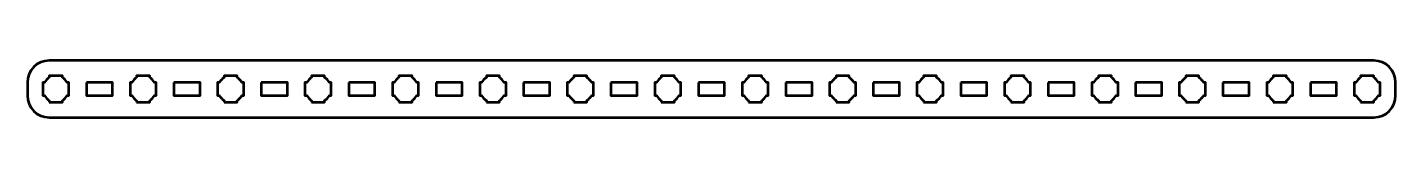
# Model space of a CAD drawing. Header units: centimetres. Extents: x -26.2 to 5.2, y -15.5 to -14.2.
import ezdxf

# ---------------------------------------------------------------- set-up
doc = ezdxf.new("R2010")
doc.units = ezdxf.units.CM
doc.header["$MEASUREMENT"] = 0
doc.layers.add('Layer 1', color=7, linetype='Continuous')

msp = doc.modelspace()

# ---------------------------------------------------------------- linework, layer by layer
at = {"layer": 'Layer 1', "lineweight": 53}
for points, knots in [([(-25.64993, -14.19999), (-25.64993, -14.19999), (4.64994, -14.19999), (4.64994, -14.19999), (4.64994, -14.19999), (4.92708, -14.19999), (5.15004, -14.42308), (5.15004, -14.70008), (5.15004, -14.70008), (5.15004, -14.70008), (5.15004, -15.00009), (5.15004, -15.00009), (5.15004, -15.00009), (5.15004, -15.27705), (4.92708, -15.50001), (4.64994, -15.50001), (4.64994, -15.50001), (4.64994, -15.50001), (-25.64993, -15.50001), (-25.64993, -15.50001), (-25.64993, -15.50001), (-25.92693, -15.50001), (-26.15003, -15.27705), (-26.15003, -15.00009), (-26.15003, -15.00009), (-26.15003, -15.00009), (-26.15003, -14.70008), (-26.15003, -14.70008), (-26.15003, -14.70008), (-26.15003, -14.42308), (-25.92693, -14.19999), (-25.64993, -14.19999)], [0, 0, 0, 0, 0.125, 0.125, 0.125, 0.125, 0.25, 0.25, 0.25, 0.25, 0.375, 0.375, 0.375, 0.375, 0.5, 0.5, 0.5, 0.5, 0.625, 0.625, 0.625, 0.625, 0.75, 0.75, 0.75, 0.75, 0.875, 0.875, 0.875, 0.875, 1, 1, 1, 1]), ([(-25.64993, -15.15002), (-25.64993, -15.15002), (-25.64993, -15.10991), (-25.64993, -15.10991), (-25.64993, -15.10991), (-25.69554, -15.08359), (-25.73347, -15.04556), (-25.75979, -15.00009), (-25.75979, -15.00009), (-25.75979, -15.00009), (-25.8, -15.00009), (-25.8, -15.00009), (-25.8, -15.00009), (-25.8, -15.00009), (-25.8, -14.85001), (-25.8, -14.85001), (-25.8, -14.85001), (-25.8, -14.85001), (-25.8, -14.70008), (-25.8, -14.70008), (-25.8, -14.70008), (-25.8, -14.70008), (-25.75979, -14.70008), (-25.75979, -14.70008), (-25.75979, -14.70008), (-25.73347, -14.65447), (-25.69554, -14.61655), (-25.64993, -14.59023), (-25.64993, -14.59023), (-25.64993, -14.59023), (-25.64993, -14.55001), (-25.64993, -14.55001), (-25.64993, -14.55001), (-25.64993, -14.55001), (-25.5, -14.55001), (-25.5, -14.55001), (-25.5, -14.55001), (-25.5, -14.55001), (-25.34993, -14.55001), (-25.34993, -14.55001), (-25.34993, -14.55001), (-25.34993, -14.55001), (-25.34993, -14.59023), (-25.34993, -14.59023), (-25.34993, -14.59023), (-25.30446, -14.61655), (-25.26643, -14.65447), (-25.24011, -14.70008), (-25.24011, -14.70008), (-25.24011, -14.70008), (-25.2, -14.70008), (-25.2, -14.70008), (-25.2, -14.70008), (-25.2, -14.70008), (-25.2, -14.85001), (-25.2, -14.85001), (-25.2, -14.85001), (-25.2, -14.85001), (-25.2, -15.00009), (-25.2, -15.00009), (-25.2, -15.00009), (-25.2, -15.00009), (-25.24011, -15.00009), (-25.24011, -15.00009), (-25.24011, -15.00009), (-25.26643, -15.04556), (-25.30446, -15.08359), (-25.34993, -15.10991), (-25.34993, -15.10991), (-25.34993, -15.10991), (-25.34993, -15.15002), (-25.34993, -15.15002), (-25.34993, -15.15002), (-25.34993, -15.15002), (-25.5, -15.15002), (-25.5, -15.15002), (-25.5, -15.15002), (-25.5, -15.15002), (-25.64993, -15.15002), (-25.64993, -15.15002)], [0, 0, 0, 0, 0.05, 0.05, 0.05, 0.05, 0.1, 0.1, 0.1, 0.1, 0.15, 0.15, 0.15, 0.15, 0.2, 0.2, 0.2, 0.2, 0.25, 0.25, 0.25, 0.25, 0.3, 0.3, 0.3, 0.3, 0.35, 0.35, 0.35, 0.35, 0.4, 0.4, 0.4, 0.4, 0.45, 0.45, 0.45, 0.45, 0.5, 0.5, 0.5, 0.5, 0.55, 0.55, 0.55, 0.55, 0.6, 0.6, 0.6, 0.6, 0.65, 0.65, 0.65, 0.65, 0.7, 0.7, 0.7, 0.7, 0.75, 0.75, 0.75, 0.75, 0.8, 0.8, 0.8, 0.8, 0.85, 0.85, 0.85, 0.85, 0.9, 0.9, 0.9, 0.9, 0.95, 0.95, 0.95, 0.95, 1, 1, 1, 1]), ([(-24.79998, -14.70008), (-24.79998, -14.70008), (-24.19998, -14.70008), (-24.19998, -14.70008), (-24.19998, -14.70008), (-24.19998, -14.70008), (-24.19998, -15.00009), (-24.19998, -15.00009), (-24.19998, -15.00009), (-24.19998, -15.00009), (-24.79998, -15.00009), (-24.79998, -15.00009), (-24.79998, -15.00009), (-24.79998, -15.00009), (-24.79998, -14.70008), (-24.79998, -14.70008)], [0, 0, 0, 0, 0.25, 0.25, 0.25, 0.25, 0.5, 0.5, 0.5, 0.5, 0.75, 0.75, 0.75, 0.75, 1, 1, 1, 1]), ([(-23.65, -15.15002), (-23.65, -15.15002), (-23.65, -15.10991), (-23.65, -15.10991), (-23.65, -15.10991), (-23.69547, -15.08359), (-23.7335, -15.04556), (-23.75982, -15.00009), (-23.75982, -15.00009), (-23.75982, -15.00009), (-23.79993, -15.00009), (-23.79993, -15.00009), (-23.79993, -15.00009), (-23.79993, -15.00009), (-23.79993, -14.85001), (-23.79993, -14.85001), (-23.79993, -14.85001), (-23.79993, -14.85001), (-23.79993, -14.70008), (-23.79993, -14.70008), (-23.79993, -14.70008), (-23.79993, -14.70008), (-23.75982, -14.70008), (-23.75982, -14.70008), (-23.75982, -14.70008), (-23.7335, -14.65447), (-23.69547, -14.61655), (-23.65, -14.59023), (-23.65, -14.59023), (-23.65, -14.59023), (-23.65, -14.55001), (-23.65, -14.55001), (-23.65, -14.55001), (-23.65, -14.55001), (-23.49993, -14.55001), (-23.49993, -14.55001), (-23.49993, -14.55001), (-23.49993, -14.55001), (-23.35, -14.55001), (-23.35, -14.55001), (-23.35, -14.55001), (-23.35, -14.55001), (-23.35, -14.59023), (-23.35, -14.59023), (-23.35, -14.59023), (-23.30452, -14.61655), (-23.26649, -14.65447), (-23.24018, -14.70008), (-23.24018, -14.70008), (-23.24018, -14.70008), (-23.19992, -14.70008), (-23.19992, -14.70008), (-23.19992, -14.70008), (-23.19992, -14.70008), (-23.19992, -14.85001), (-23.19992, -14.85001), (-23.19992, -14.85001), (-23.19992, -14.85001), (-23.19992, -15.00009), (-23.19992, -15.00009), (-23.19992, -15.00009), (-23.19992, -15.00009), (-23.24018, -15.00009), (-23.24018, -15.00009), (-23.24018, -15.00009), (-23.26649, -15.04556), (-23.30452, -15.08359), (-23.35, -15.10991), (-23.35, -15.10991), (-23.35, -15.10991), (-23.35, -15.15002), (-23.35, -15.15002), (-23.35, -15.15002), (-23.35, -15.15002), (-23.49993, -15.15002), (-23.49993, -15.15002), (-23.49993, -15.15002), (-23.49993, -15.15002), (-23.65, -15.15002), (-23.65, -15.15002)], [0, 0, 0, 0, 0.05, 0.05, 0.05, 0.05, 0.1, 0.1, 0.1, 0.1, 0.15, 0.15, 0.15, 0.15, 0.2, 0.2, 0.2, 0.2, 0.25, 0.25, 0.25, 0.25, 0.3, 0.3, 0.3, 0.3, 0.35, 0.35, 0.35, 0.35, 0.4, 0.4, 0.4, 0.4, 0.45, 0.45, 0.45, 0.45, 0.5, 0.5, 0.5, 0.5, 0.55, 0.55, 0.55, 0.55, 0.6, 0.6, 0.6, 0.6, 0.65, 0.65, 0.65, 0.65, 0.7, 0.7, 0.7, 0.7, 0.75, 0.75, 0.75, 0.75, 0.8, 0.8, 0.8, 0.8, 0.85, 0.85, 0.85, 0.85, 0.9, 0.9, 0.9, 0.9, 0.95, 0.95, 0.95, 0.95, 1, 1, 1, 1]), ([(-22.80002, -14.70008), (-22.80002, -14.70008), (-22.20001, -14.70008), (-22.20001, -14.70008), (-22.20001, -14.70008), (-22.20001, -14.70008), (-22.20001, -15.00009), (-22.20001, -15.00009), (-22.20001, -15.00009), (-22.20001, -15.00009), (-22.80002, -15.00009), (-22.80002, -15.00009), (-22.80002, -15.00009), (-22.80002, -15.00009), (-22.80002, -14.70008), (-22.80002, -14.70008)], [0, 0, 0, 0, 0.25, 0.25, 0.25, 0.25, 0.5, 0.5, 0.5, 0.5, 0.75, 0.75, 0.75, 0.75, 1, 1, 1, 1]), ([(-21.65007, -15.15002), (-21.65007, -15.15002), (-21.65007, -15.10991), (-21.65007, -15.10991), (-21.65007, -15.10991), (-21.69554, -15.08359), (-21.73343, -15.04556), (-21.75989, -15.00009), (-21.75989, -15.00009), (-21.75989, -15.00009), (-21.8, -15.00009), (-21.8, -15.00009), (-21.8, -15.00009), (-21.8, -15.00009), (-21.8, -14.85001), (-21.8, -14.85001), (-21.8, -14.85001), (-21.8, -14.85001), (-21.8, -14.70008), (-21.8, -14.70008), (-21.8, -14.70008), (-21.8, -14.70008), (-21.75989, -14.70008), (-21.75989, -14.70008), (-21.75989, -14.70008), (-21.73343, -14.65447), (-21.69554, -14.61655), (-21.65007, -14.59023), (-21.65007, -14.59023), (-21.65007, -14.59023), (-21.65007, -14.55001), (-21.65007, -14.55001), (-21.65007, -14.55001), (-21.65007, -14.55001), (-21.49999, -14.55001), (-21.49999, -14.55001), (-21.49999, -14.55001), (-21.49999, -14.55001), (-21.35006, -14.55001), (-21.35006, -14.55001), (-21.35006, -14.55001), (-21.35006, -14.55001), (-21.35006, -14.59023), (-21.35006, -14.59023), (-21.35006, -14.59023), (-21.30445, -14.61655), (-21.26653, -14.65447), (-21.24021, -14.70008), (-21.24021, -14.70008), (-21.24021, -14.70008), (-21.19999, -14.70008), (-21.19999, -14.70008), (-21.19999, -14.70008), (-21.19999, -14.70008), (-21.19999, -14.85001), (-21.19999, -14.85001), (-21.19999, -14.85001), (-21.19999, -14.85001), (-21.19999, -15.00009), (-21.19999, -15.00009), (-21.19999, -15.00009), (-21.19999, -15.00009), (-21.24021, -15.00009), (-21.24021, -15.00009), (-21.24021, -15.00009), (-21.26653, -15.04556), (-21.30445, -15.08359), (-21.35006, -15.10991), (-21.35006, -15.10991), (-21.35006, -15.10991), (-21.35006, -15.15002), (-21.35006, -15.15002), (-21.35006, -15.15002), (-21.35006, -15.15002), (-21.49999, -15.15002), (-21.49999, -15.15002), (-21.49999, -15.15002), (-21.49999, -15.15002), (-21.65007, -15.15002), (-21.65007, -15.15002)], [0, 0, 0, 0, 0.05, 0.05, 0.05, 0.05, 0.1, 0.1, 0.1, 0.1, 0.15, 0.15, 0.15, 0.15, 0.2, 0.2, 0.2, 0.2, 0.25, 0.25, 0.25, 0.25, 0.3, 0.3, 0.3, 0.3, 0.35, 0.35, 0.35, 0.35, 0.4, 0.4, 0.4, 0.4, 0.45, 0.45, 0.45, 0.45, 0.5, 0.5, 0.5, 0.5, 0.55, 0.55, 0.55, 0.55, 0.6, 0.6, 0.6, 0.6, 0.65, 0.65, 0.65, 0.65, 0.7, 0.7, 0.7, 0.7, 0.75, 0.75, 0.75, 0.75, 0.8, 0.8, 0.8, 0.8, 0.85, 0.85, 0.85, 0.85, 0.9, 0.9, 0.9, 0.9, 0.95, 0.95, 0.95, 0.95, 1, 1, 1, 1]), ([(-20.79994, -14.70008), (-20.79994, -14.70008), (-20.19994, -14.70008), (-20.19994, -14.70008), (-20.19994, -14.70008), (-20.19994, -14.70008), (-20.19994, -15.00009), (-20.19994, -15.00009), (-20.19994, -15.00009), (-20.19994, -15.00009), (-20.79994, -15.00009), (-20.79994, -15.00009), (-20.79994, -15.00009), (-20.79994, -15.00009), (-20.79994, -14.70008), (-20.79994, -14.70008)], [0, 0, 0, 0, 0.25, 0.25, 0.25, 0.25, 0.5, 0.5, 0.5, 0.5, 0.75, 0.75, 0.75, 0.75, 1, 1, 1, 1]), ([(-19.64996, -15.15002), (-19.64996, -15.15002), (-19.64996, -15.10991), (-19.64996, -15.10991), (-19.64996, -15.10991), (-19.69557, -15.08359), (-19.73346, -15.04556), (-19.75978, -15.00009), (-19.75978, -15.00009), (-19.75978, -15.00009), (-19.80003, -15.00009), (-19.80003, -15.00009), (-19.80003, -15.00009), (-19.80003, -15.00009), (-19.80003, -14.85001), (-19.80003, -14.85001), (-19.80003, -14.85001), (-19.80003, -14.85001), (-19.80003, -14.70008), (-19.80003, -14.70008), (-19.80003, -14.70008), (-19.80003, -14.70008), (-19.75978, -14.70008), (-19.75978, -14.70008), (-19.75978, -14.70008), (-19.73346, -14.65447), (-19.69557, -14.61655), (-19.64996, -14.59023), (-19.64996, -14.59023), (-19.64996, -14.59023), (-19.64996, -14.55001), (-19.64996, -14.55001), (-19.64996, -14.55001), (-19.64996, -14.55001), (-19.50003, -14.55001), (-19.50003, -14.55001), (-19.50003, -14.55001), (-19.50003, -14.55001), (-19.34995, -14.55001), (-19.34995, -14.55001), (-19.34995, -14.55001), (-19.34995, -14.55001), (-19.34995, -14.59023), (-19.34995, -14.59023), (-19.34995, -14.59023), (-19.30448, -14.61655), (-19.26645, -14.65447), (-19.24013, -14.70008), (-19.24013, -14.70008), (-19.24013, -14.70008), (-19.20002, -14.70008), (-19.20002, -14.70008), (-19.20002, -14.70008), (-19.20002, -14.70008), (-19.20002, -14.85001), (-19.20002, -14.85001), (-19.20002, -14.85001), (-19.20002, -14.85001), (-19.20002, -15.00009), (-19.20002, -15.00009), (-19.20002, -15.00009), (-19.20002, -15.00009), (-19.24013, -15.00009), (-19.24013, -15.00009), (-19.24013, -15.00009), (-19.26645, -15.04556), (-19.30448, -15.08359), (-19.34995, -15.10991), (-19.34995, -15.10991), (-19.34995, -15.10991), (-19.34995, -15.15002), (-19.34995, -15.15002), (-19.34995, -15.15002), (-19.34995, -15.15002), (-19.50003, -15.15002), (-19.50003, -15.15002), (-19.50003, -15.15002), (-19.50003, -15.15002), (-19.64996, -15.15002), (-19.64996, -15.15002)], [0, 0, 0, 0, 0.05, 0.05, 0.05, 0.05, 0.1, 0.1, 0.1, 0.1, 0.15, 0.15, 0.15, 0.15, 0.2, 0.2, 0.2, 0.2, 0.25, 0.25, 0.25, 0.25, 0.3, 0.3, 0.3, 0.3, 0.35, 0.35, 0.35, 0.35, 0.4, 0.4, 0.4, 0.4, 0.45, 0.45, 0.45, 0.45, 0.5, 0.5, 0.5, 0.5, 0.55, 0.55, 0.55, 0.55, 0.6, 0.6, 0.6, 0.6, 0.65, 0.65, 0.65, 0.65, 0.7, 0.7, 0.7, 0.7, 0.75, 0.75, 0.75, 0.75, 0.8, 0.8, 0.8, 0.8, 0.85, 0.85, 0.85, 0.85, 0.9, 0.9, 0.9, 0.9, 0.95, 0.95, 0.95, 0.95, 1, 1, 1, 1]), ([(-18.79997, -14.70008), (-18.79997, -14.70008), (-18.19997, -14.70008), (-18.19997, -14.70008), (-18.19997, -14.70008), (-18.19997, -14.70008), (-18.19997, -15.00009), (-18.19997, -15.00009), (-18.19997, -15.00009), (-18.19997, -15.00009), (-18.79997, -15.00009), (-18.79997, -15.00009), (-18.79997, -15.00009), (-18.79997, -15.00009), (-18.79997, -14.70008), (-18.79997, -14.70008)], [0, 0, 0, 0, 0.25, 0.25, 0.25, 0.25, 0.5, 0.5, 0.5, 0.5, 0.75, 0.75, 0.75, 0.75, 1, 1, 1, 1]), ([(-17.65002, -15.15002), (-17.65002, -15.15002), (-17.65002, -15.10991), (-17.65002, -15.10991), (-17.65002, -15.10991), (-17.6955, -15.08359), (-17.73353, -15.04556), (-17.75984, -15.00009), (-17.75984, -15.00009), (-17.75984, -15.00009), (-17.79995, -15.00009), (-17.79995, -15.00009), (-17.79995, -15.00009), (-17.79995, -15.00009), (-17.79995, -14.85001), (-17.79995, -14.85001), (-17.79995, -14.85001), (-17.79995, -14.85001), (-17.79995, -14.70008), (-17.79995, -14.70008), (-17.79995, -14.70008), (-17.79995, -14.70008), (-17.75984, -14.70008), (-17.75984, -14.70008), (-17.75984, -14.70008), (-17.73353, -14.65447), (-17.6955, -14.61655), (-17.65002, -14.59023), (-17.65002, -14.59023), (-17.65002, -14.59023), (-17.65002, -14.55001), (-17.65002, -14.55001), (-17.65002, -14.55001), (-17.65002, -14.55001), (-17.49995, -14.55001), (-17.49995, -14.55001), (-17.49995, -14.55001), (-17.49995, -14.55001), (-17.35002, -14.55001), (-17.35002, -14.55001), (-17.35002, -14.55001), (-17.35002, -14.55001), (-17.35002, -14.59023), (-17.35002, -14.59023), (-17.35002, -14.59023), (-17.30441, -14.61655), (-17.26652, -14.65447), (-17.2402, -14.70008), (-17.2402, -14.70008), (-17.2402, -14.70008), (-17.19995, -14.70008), (-17.19995, -14.70008), (-17.19995, -14.70008), (-17.19995, -14.70008), (-17.19995, -14.85001), (-17.19995, -14.85001), (-17.19995, -14.85001), (-17.19995, -14.85001), (-17.19995, -15.00009), (-17.19995, -15.00009), (-17.19995, -15.00009), (-17.19995, -15.00009), (-17.2402, -15.00009), (-17.2402, -15.00009), (-17.2402, -15.00009), (-17.26652, -15.04556), (-17.30441, -15.08359), (-17.35002, -15.10991), (-17.35002, -15.10991), (-17.35002, -15.10991), (-17.35002, -15.15002), (-17.35002, -15.15002), (-17.35002, -15.15002), (-17.35002, -15.15002), (-17.49995, -15.15002), (-17.49995, -15.15002), (-17.49995, -15.15002), (-17.49995, -15.15002), (-17.65002, -15.15002), (-17.65002, -15.15002)], [0, 0, 0, 0, 0.05, 0.05, 0.05, 0.05, 0.1, 0.1, 0.1, 0.1, 0.15, 0.15, 0.15, 0.15, 0.2, 0.2, 0.2, 0.2, 0.25, 0.25, 0.25, 0.25, 0.3, 0.3, 0.3, 0.3, 0.35, 0.35, 0.35, 0.35, 0.4, 0.4, 0.4, 0.4, 0.45, 0.45, 0.45, 0.45, 0.5, 0.5, 0.5, 0.5, 0.55, 0.55, 0.55, 0.55, 0.6, 0.6, 0.6, 0.6, 0.65, 0.65, 0.65, 0.65, 0.7, 0.7, 0.7, 0.7, 0.75, 0.75, 0.75, 0.75, 0.8, 0.8, 0.8, 0.8, 0.85, 0.85, 0.85, 0.85, 0.9, 0.9, 0.9, 0.9, 0.95, 0.95, 0.95, 0.95, 1, 1, 1, 1]), ([(-16.80004, -14.70008), (-16.80004, -14.70008), (-16.20004, -14.70008), (-16.20004, -14.70008), (-16.20004, -14.70008), (-16.20004, -14.70008), (-16.20004, -15.00009), (-16.20004, -15.00009), (-16.20004, -15.00009), (-16.20004, -15.00009), (-16.80004, -15.00009), (-16.80004, -15.00009), (-16.80004, -15.00009), (-16.80004, -15.00009), (-16.80004, -14.70008), (-16.80004, -14.70008)], [0, 0, 0, 0, 0.25, 0.25, 0.25, 0.25, 0.5, 0.5, 0.5, 0.5, 0.75, 0.75, 0.75, 0.75, 1, 1, 1, 1]), ([(-15.65006, -15.15002), (-15.65006, -15.15002), (-15.65006, -15.10991), (-15.65006, -15.10991), (-15.65006, -15.10991), (-15.69553, -15.08359), (-15.73345, -15.04556), (-15.75991, -15.00009), (-15.75991, -15.00009), (-15.75991, -15.00009), (-15.79999, -15.00009), (-15.79999, -15.00009), (-15.79999, -15.00009), (-15.79999, -15.00009), (-15.79999, -14.85001), (-15.79999, -14.85001), (-15.79999, -14.85001), (-15.79999, -14.85001), (-15.79999, -14.70008), (-15.79999, -14.70008), (-15.79999, -14.70008), (-15.79999, -14.70008), (-15.75991, -14.70008), (-15.75991, -14.70008), (-15.75991, -14.70008), (-15.73345, -14.65447), (-15.69553, -14.61655), (-15.65006, -14.59023), (-15.65006, -14.59023), (-15.65006, -14.59023), (-15.65006, -14.55001), (-15.65006, -14.55001), (-15.65006, -14.55001), (-15.65006, -14.55001), (-15.49998, -14.55001), (-15.49998, -14.55001), (-15.49998, -14.55001), (-15.49998, -14.55001), (-15.35005, -14.55001), (-15.35005, -14.55001), (-15.35005, -14.55001), (-15.35005, -14.55001), (-15.35005, -14.59023), (-15.35005, -14.59023), (-15.35005, -14.59023), (-15.30448, -14.61655), (-15.26655, -14.65447), (-15.24009, -14.70008), (-15.24009, -14.70008), (-15.24009, -14.70008), (-15.20002, -14.70008), (-15.20002, -14.70008), (-15.20002, -14.70008), (-15.20002, -14.70008), (-15.20002, -14.85001), (-15.20002, -14.85001), (-15.20002, -14.85001), (-15.20002, -14.85001), (-15.20002, -15.00009), (-15.20002, -15.00009), (-15.20002, -15.00009), (-15.20002, -15.00009), (-15.24009, -15.00009), (-15.24009, -15.00009), (-15.24009, -15.00009), (-15.26655, -15.04556), (-15.30448, -15.08359), (-15.35005, -15.10991), (-15.35005, -15.10991), (-15.35005, -15.10991), (-15.35005, -15.15002), (-15.35005, -15.15002), (-15.35005, -15.15002), (-15.35005, -15.15002), (-15.49998, -15.15002), (-15.49998, -15.15002), (-15.49998, -15.15002), (-15.49998, -15.15002), (-15.65006, -15.15002), (-15.65006, -15.15002)], [0, 0, 0, 0, 0.05, 0.05, 0.05, 0.05, 0.1, 0.1, 0.1, 0.1, 0.15, 0.15, 0.15, 0.15, 0.2, 0.2, 0.2, 0.2, 0.25, 0.25, 0.25, 0.25, 0.3, 0.3, 0.3, 0.3, 0.35, 0.35, 0.35, 0.35, 0.4, 0.4, 0.4, 0.4, 0.45, 0.45, 0.45, 0.45, 0.5, 0.5, 0.5, 0.5, 0.55, 0.55, 0.55, 0.55, 0.6, 0.6, 0.6, 0.6, 0.65, 0.65, 0.65, 0.65, 0.7, 0.7, 0.7, 0.7, 0.75, 0.75, 0.75, 0.75, 0.8, 0.8, 0.8, 0.8, 0.85, 0.85, 0.85, 0.85, 0.9, 0.9, 0.9, 0.9, 0.95, 0.95, 0.95, 0.95, 1, 1, 1, 1]), ([(-14.79997, -14.70008), (-14.79997, -14.70008), (-14.19996, -14.70008), (-14.19996, -14.70008), (-14.19996, -14.70008), (-14.19996, -14.70008), (-14.19996, -15.00009), (-14.19996, -15.00009), (-14.19996, -15.00009), (-14.19996, -15.00009), (-14.79997, -15.00009), (-14.79997, -15.00009), (-14.79997, -15.00009), (-14.79997, -15.00009), (-14.79997, -14.70008), (-14.79997, -14.70008)], [0, 0, 0, 0, 0.25, 0.25, 0.25, 0.25, 0.5, 0.5, 0.5, 0.5, 0.75, 0.75, 0.75, 0.75, 1, 1, 1, 1]), ([(-13.64998, -15.15002), (-13.64998, -15.15002), (-13.64998, -15.10991), (-13.64998, -15.10991), (-13.64998, -15.10991), (-13.6956, -15.08359), (-13.73349, -15.04556), (-13.7598, -15.00009), (-13.7598, -15.00009), (-13.7598, -15.00009), (-13.80005, -15.00009), (-13.80005, -15.00009), (-13.80005, -15.00009), (-13.80005, -15.00009), (-13.80005, -14.85001), (-13.80005, -14.85001), (-13.80005, -14.85001), (-13.80005, -14.85001), (-13.80005, -14.70008), (-13.80005, -14.70008), (-13.80005, -14.70008), (-13.80005, -14.70008), (-13.7598, -14.70008), (-13.7598, -14.70008), (-13.7598, -14.70008), (-13.73349, -14.65447), (-13.6956, -14.61655), (-13.64998, -14.59023), (-13.64998, -14.59023), (-13.64998, -14.59023), (-13.64998, -14.55001), (-13.64998, -14.55001), (-13.64998, -14.55001), (-13.64998, -14.55001), (-13.50005, -14.55001), (-13.50005, -14.55001), (-13.50005, -14.55001), (-13.50005, -14.55001), (-13.34998, -14.55001), (-13.34998, -14.55001), (-13.34998, -14.55001), (-13.34998, -14.55001), (-13.34998, -14.59023), (-13.34998, -14.59023), (-13.34998, -14.59023), (-13.30451, -14.61655), (-13.26648, -14.65447), (-13.24016, -14.70008), (-13.24016, -14.70008), (-13.24016, -14.70008), (-13.20005, -14.70008), (-13.20005, -14.70008), (-13.20005, -14.70008), (-13.20005, -14.70008), (-13.20005, -14.85001), (-13.20005, -14.85001), (-13.20005, -14.85001), (-13.20005, -14.85001), (-13.20005, -15.00009), (-13.20005, -15.00009), (-13.20005, -15.00009), (-13.20005, -15.00009), (-13.24016, -15.00009), (-13.24016, -15.00009), (-13.24016, -15.00009), (-13.26648, -15.04556), (-13.30451, -15.08359), (-13.34998, -15.10991), (-13.34998, -15.10991), (-13.34998, -15.10991), (-13.34998, -15.15002), (-13.34998, -15.15002), (-13.34998, -15.15002), (-13.34998, -15.15002), (-13.50005, -15.15002), (-13.50005, -15.15002), (-13.50005, -15.15002), (-13.50005, -15.15002), (-13.64998, -15.15002), (-13.64998, -15.15002)], [0, 0, 0, 0, 0.05, 0.05, 0.05, 0.05, 0.1, 0.1, 0.1, 0.1, 0.15, 0.15, 0.15, 0.15, 0.2, 0.2, 0.2, 0.2, 0.25, 0.25, 0.25, 0.25, 0.3, 0.3, 0.3, 0.3, 0.35, 0.35, 0.35, 0.35, 0.4, 0.4, 0.4, 0.4, 0.45, 0.45, 0.45, 0.45, 0.5, 0.5, 0.5, 0.5, 0.55, 0.55, 0.55, 0.55, 0.6, 0.6, 0.6, 0.6, 0.65, 0.65, 0.65, 0.65, 0.7, 0.7, 0.7, 0.7, 0.75, 0.75, 0.75, 0.75, 0.8, 0.8, 0.8, 0.8, 0.85, 0.85, 0.85, 0.85, 0.9, 0.9, 0.9, 0.9, 0.95, 0.95, 0.95, 0.95, 1, 1, 1, 1]), ([(-12.8, -14.70008), (-12.8, -14.70008), (-12.2, -14.70008), (-12.2, -14.70008), (-12.2, -14.70008), (-12.2, -14.70008), (-12.2, -15.00009), (-12.2, -15.00009), (-12.2, -15.00009), (-12.2, -15.00009), (-12.8, -15.00009), (-12.8, -15.00009), (-12.8, -15.00009), (-12.8, -15.00009), (-12.8, -14.70008), (-12.8, -14.70008)], [0, 0, 0, 0, 0.25, 0.25, 0.25, 0.25, 0.5, 0.5, 0.5, 0.5, 0.75, 0.75, 0.75, 0.75, 1, 1, 1, 1]), ([(-11.65005, -15.15002), (-11.65005, -15.15002), (-11.65005, -15.10991), (-11.65005, -15.10991), (-11.65005, -15.10991), (-11.69552, -15.08359), (-11.73355, -15.04556), (-11.75987, -15.00009), (-11.75987, -15.00009), (-11.75987, -15.00009), (-11.79998, -15.00009), (-11.79998, -15.00009), (-11.79998, -15.00009), (-11.79998, -15.00009), (-11.79998, -14.85001), (-11.79998, -14.85001), (-11.79998, -14.85001), (-11.79998, -14.85001), (-11.79998, -14.70008), (-11.79998, -14.70008), (-11.79998, -14.70008), (-11.79998, -14.70008), (-11.75987, -14.70008), (-11.75987, -14.70008), (-11.75987, -14.70008), (-11.73355, -14.65447), (-11.69552, -14.61655), (-11.65005, -14.59023), (-11.65005, -14.59023), (-11.65005, -14.59023), (-11.65005, -14.55001), (-11.65005, -14.55001), (-11.65005, -14.55001), (-11.65005, -14.55001), (-11.49998, -14.55001), (-11.49998, -14.55001), (-11.49998, -14.55001), (-11.49998, -14.55001), (-11.35005, -14.55001), (-11.35005, -14.55001), (-11.35005, -14.55001), (-11.35005, -14.55001), (-11.35005, -14.59023), (-11.35005, -14.59023), (-11.35005, -14.59023), (-11.30443, -14.61655), (-11.26655, -14.65447), (-11.24019, -14.70008), (-11.24019, -14.70008), (-11.24019, -14.70008), (-11.19998, -14.70008), (-11.19998, -14.70008), (-11.19998, -14.70008), (-11.19998, -14.70008), (-11.19998, -14.85001), (-11.19998, -14.85001), (-11.19998, -14.85001), (-11.19998, -14.85001), (-11.19998, -15.00009), (-11.19998, -15.00009), (-11.19998, -15.00009), (-11.19998, -15.00009), (-11.24019, -15.00009), (-11.24019, -15.00009), (-11.24019, -15.00009), (-11.26655, -15.04556), (-11.30443, -15.08359), (-11.35005, -15.10991), (-11.35005, -15.10991), (-11.35005, -15.10991), (-11.35005, -15.15002), (-11.35005, -15.15002), (-11.35005, -15.15002), (-11.35005, -15.15002), (-11.49998, -15.15002), (-11.49998, -15.15002), (-11.49998, -15.15002), (-11.49998, -15.15002), (-11.65005, -15.15002), (-11.65005, -15.15002)], [0, 0, 0, 0, 0.05, 0.05, 0.05, 0.05, 0.1, 0.1, 0.1, 0.1, 0.15, 0.15, 0.15, 0.15, 0.2, 0.2, 0.2, 0.2, 0.25, 0.25, 0.25, 0.25, 0.3, 0.3, 0.3, 0.3, 0.35, 0.35, 0.35, 0.35, 0.4, 0.4, 0.4, 0.4, 0.45, 0.45, 0.45, 0.45, 0.5, 0.5, 0.5, 0.5, 0.55, 0.55, 0.55, 0.55, 0.6, 0.6, 0.6, 0.6, 0.65, 0.65, 0.65, 0.65, 0.7, 0.7, 0.7, 0.7, 0.75, 0.75, 0.75, 0.75, 0.8, 0.8, 0.8, 0.8, 0.85, 0.85, 0.85, 0.85, 0.9, 0.9, 0.9, 0.9, 0.95, 0.95, 0.95, 0.95, 1, 1, 1, 1]), ([(-10.79993, -14.70008), (-10.79993, -14.70008), (-10.19992, -14.70008), (-10.19992, -14.70008), (-10.19992, -14.70008), (-10.19992, -14.70008), (-10.19992, -15.00009), (-10.19992, -15.00009), (-10.19992, -15.00009), (-10.19992, -15.00009), (-10.79993, -15.00009), (-10.79993, -15.00009), (-10.79993, -15.00009), (-10.79993, -15.00009), (-10.79993, -14.70008), (-10.79993, -14.70008)], [0, 0, 0, 0, 0.25, 0.25, 0.25, 0.25, 0.5, 0.5, 0.5, 0.5, 0.75, 0.75, 0.75, 0.75, 1, 1, 1, 1]), ([(-9.64994, -15.15002), (-9.64994, -15.15002), (-9.64994, -15.10991), (-9.64994, -15.10991), (-9.64994, -15.10991), (-9.69556, -15.08359), (-9.73348, -15.04556), (-9.75994, -15.00009), (-9.75994, -15.00009), (-9.75994, -15.00009), (-9.80001, -15.00009), (-9.80001, -15.00009), (-9.80001, -15.00009), (-9.80001, -15.00009), (-9.80001, -14.85001), (-9.80001, -14.85001), (-9.80001, -14.85001), (-9.80001, -14.85001), (-9.80001, -14.70008), (-9.80001, -14.70008), (-9.80001, -14.70008), (-9.80001, -14.70008), (-9.75994, -14.70008), (-9.75994, -14.70008), (-9.75994, -14.70008), (-9.73348, -14.65447), (-9.69556, -14.61655), (-9.64994, -14.59023), (-9.64994, -14.59023), (-9.64994, -14.59023), (-9.64994, -14.55001), (-9.64994, -14.55001), (-9.64994, -14.55001), (-9.64994, -14.55001), (-9.50001, -14.55001), (-9.50001, -14.55001), (-9.50001, -14.55001), (-9.50001, -14.55001), (-9.34994, -14.55001), (-9.34994, -14.55001), (-9.34994, -14.55001), (-9.34994, -14.55001), (-9.34994, -14.59023), (-9.34994, -14.59023), (-9.34994, -14.59023), (-9.30447, -14.61655), (-9.26658, -14.65447), (-9.24012, -14.70008), (-9.24012, -14.70008), (-9.24012, -14.70008), (-9.20001, -14.70008), (-9.20001, -14.70008), (-9.20001, -14.70008), (-9.20001, -14.70008), (-9.20001, -14.85001), (-9.20001, -14.85001), (-9.20001, -14.85001), (-9.20001, -14.85001), (-9.20001, -15.00009), (-9.20001, -15.00009), (-9.20001, -15.00009), (-9.20001, -15.00009), (-9.24012, -15.00009), (-9.24012, -15.00009), (-9.24012, -15.00009), (-9.26658, -15.04556), (-9.30447, -15.08359), (-9.34994, -15.10991), (-9.34994, -15.10991), (-9.34994, -15.10991), (-9.34994, -15.15002), (-9.34994, -15.15002), (-9.34994, -15.15002), (-9.34994, -15.15002), (-9.50001, -15.15002), (-9.50001, -15.15002), (-9.50001, -15.15002), (-9.50001, -15.15002), (-9.64994, -15.15002), (-9.64994, -15.15002)], [0, 0, 0, 0, 0.05, 0.05, 0.05, 0.05, 0.1, 0.1, 0.1, 0.1, 0.15, 0.15, 0.15, 0.15, 0.2, 0.2, 0.2, 0.2, 0.25, 0.25, 0.25, 0.25, 0.3, 0.3, 0.3, 0.3, 0.35, 0.35, 0.35, 0.35, 0.4, 0.4, 0.4, 0.4, 0.45, 0.45, 0.45, 0.45, 0.5, 0.5, 0.5, 0.5, 0.55, 0.55, 0.55, 0.55, 0.6, 0.6, 0.6, 0.6, 0.65, 0.65, 0.65, 0.65, 0.7, 0.7, 0.7, 0.7, 0.75, 0.75, 0.75, 0.75, 0.8, 0.8, 0.8, 0.8, 0.85, 0.85, 0.85, 0.85, 0.9, 0.9, 0.9, 0.9, 0.95, 0.95, 0.95, 0.95, 1, 1, 1, 1]), ([(-8.79999, -14.70008), (-8.79999, -14.70008), (-8.19999, -14.70008), (-8.19999, -14.70008), (-8.19999, -14.70008), (-8.19999, -14.70008), (-8.19999, -15.00009), (-8.19999, -15.00009), (-8.19999, -15.00009), (-8.19999, -15.00009), (-8.79999, -15.00009), (-8.79999, -15.00009), (-8.79999, -15.00009), (-8.79999, -15.00009), (-8.79999, -14.70008), (-8.79999, -14.70008)], [0, 0, 0, 0, 0.25, 0.25, 0.25, 0.25, 0.5, 0.5, 0.5, 0.5, 0.75, 0.75, 0.75, 0.75, 1, 1, 1, 1]), ([(-7.65001, -15.15002), (-7.65001, -15.15002), (-7.65001, -15.10991), (-7.65001, -15.10991), (-7.65001, -15.10991), (-7.69562, -15.08359), (-7.73351, -15.04556), (-7.75983, -15.00009), (-7.75983, -15.00009), (-7.75983, -15.00009), (-7.80008, -15.00009), (-7.80008, -15.00009), (-7.80008, -15.00009), (-7.80008, -15.00009), (-7.80008, -14.85001), (-7.80008, -14.85001), (-7.80008, -14.85001), (-7.80008, -14.85001), (-7.80008, -14.70008), (-7.80008, -14.70008), (-7.80008, -14.70008), (-7.80008, -14.70008), (-7.75983, -14.70008), (-7.75983, -14.70008), (-7.75983, -14.70008), (-7.73351, -14.65447), (-7.69562, -14.61655), (-7.65001, -14.59023), (-7.65001, -14.59023), (-7.65001, -14.59023), (-7.65001, -14.55001), (-7.65001, -14.55001), (-7.65001, -14.55001), (-7.65001, -14.55001), (-7.50008, -14.55001), (-7.50008, -14.55001), (-7.50008, -14.55001), (-7.50008, -14.55001), (-7.35001, -14.55001), (-7.35001, -14.55001), (-7.35001, -14.55001), (-7.35001, -14.55001), (-7.35001, -14.59023), (-7.35001, -14.59023), (-7.35001, -14.59023), (-7.30453, -14.61655), (-7.2665, -14.65447), (-7.24019, -14.70008), (-7.24019, -14.70008), (-7.24019, -14.70008), (-7.20008, -14.70008), (-7.20008, -14.70008), (-7.20008, -14.70008), (-7.20008, -14.70008), (-7.20008, -14.85001), (-7.20008, -14.85001), (-7.20008, -14.85001), (-7.20008, -14.85001), (-7.20008, -15.00009), (-7.20008, -15.00009), (-7.20008, -15.00009), (-7.20008, -15.00009), (-7.24019, -15.00009), (-7.24019, -15.00009), (-7.24019, -15.00009), (-7.2665, -15.04556), (-7.30453, -15.08359), (-7.35001, -15.10991), (-7.35001, -15.10991), (-7.35001, -15.10991), (-7.35001, -15.15002), (-7.35001, -15.15002), (-7.35001, -15.15002), (-7.35001, -15.15002), (-7.50008, -15.15002), (-7.50008, -15.15002), (-7.50008, -15.15002), (-7.50008, -15.15002), (-7.65001, -15.15002), (-7.65001, -15.15002)], [0, 0, 0, 0, 0.05, 0.05, 0.05, 0.05, 0.1, 0.1, 0.1, 0.1, 0.15, 0.15, 0.15, 0.15, 0.2, 0.2, 0.2, 0.2, 0.25, 0.25, 0.25, 0.25, 0.3, 0.3, 0.3, 0.3, 0.35, 0.35, 0.35, 0.35, 0.4, 0.4, 0.4, 0.4, 0.45, 0.45, 0.45, 0.45, 0.5, 0.5, 0.5, 0.5, 0.55, 0.55, 0.55, 0.55, 0.6, 0.6, 0.6, 0.6, 0.65, 0.65, 0.65, 0.65, 0.7, 0.7, 0.7, 0.7, 0.75, 0.75, 0.75, 0.75, 0.8, 0.8, 0.8, 0.8, 0.85, 0.85, 0.85, 0.85, 0.9, 0.9, 0.9, 0.9, 0.95, 0.95, 0.95, 0.95, 1, 1, 1, 1]), ([(-6.80003, -14.70008), (-6.80003, -14.70008), (-6.20002, -14.70008), (-6.20002, -14.70008), (-6.20002, -14.70008), (-6.20002, -14.70008), (-6.20002, -15.00009), (-6.20002, -15.00009), (-6.20002, -15.00009), (-6.20002, -15.00009), (-6.80003, -15.00009), (-6.80003, -15.00009), (-6.80003, -15.00009), (-6.80003, -15.00009), (-6.80003, -14.70008), (-6.80003, -14.70008)], [0, 0, 0, 0, 0.25, 0.25, 0.25, 0.25, 0.5, 0.5, 0.5, 0.5, 0.75, 0.75, 0.75, 0.75, 1, 1, 1, 1]), ([(-5.65008, -15.15002), (-5.65008, -15.15002), (-5.65008, -15.10991), (-5.65008, -15.10991), (-5.65008, -15.10991), (-5.69555, -15.08359), (-5.73358, -15.04556), (-5.7599, -15.00009), (-5.7599, -15.00009), (-5.7599, -15.00009), (-5.80001, -15.00009), (-5.80001, -15.00009), (-5.80001, -15.00009), (-5.80001, -15.00009), (-5.80001, -14.85001), (-5.80001, -14.85001), (-5.80001, -14.85001), (-5.80001, -14.85001), (-5.80001, -14.70008), (-5.80001, -14.70008), (-5.80001, -14.70008), (-5.80001, -14.70008), (-5.7599, -14.70008), (-5.7599, -14.70008), (-5.7599, -14.70008), (-5.73358, -14.65447), (-5.69555, -14.61655), (-5.65008, -14.59023), (-5.65008, -14.59023), (-5.65008, -14.59023), (-5.65008, -14.55001), (-5.65008, -14.55001), (-5.65008, -14.55001), (-5.65008, -14.55001), (-5.5, -14.55001), (-5.5, -14.55001), (-5.5, -14.55001), (-5.5, -14.55001), (-5.35007, -14.55001), (-5.35007, -14.55001), (-5.35007, -14.55001), (-5.35007, -14.55001), (-5.35007, -14.59023), (-5.35007, -14.59023), (-5.35007, -14.59023), (-5.30446, -14.61655), (-5.26654, -14.65447), (-5.24022, -14.70008), (-5.24022, -14.70008), (-5.24022, -14.70008), (-5.2, -14.70008), (-5.2, -14.70008), (-5.2, -14.70008), (-5.2, -14.70008), (-5.2, -14.85001), (-5.2, -14.85001), (-5.2, -14.85001), (-5.2, -14.85001), (-5.2, -15.00009), (-5.2, -15.00009), (-5.2, -15.00009), (-5.2, -15.00009), (-5.24022, -15.00009), (-5.24022, -15.00009), (-5.24022, -15.00009), (-5.26654, -15.04556), (-5.30446, -15.08359), (-5.35007, -15.10991), (-5.35007, -15.10991), (-5.35007, -15.10991), (-5.35007, -15.15002), (-5.35007, -15.15002), (-5.35007, -15.15002), (-5.35007, -15.15002), (-5.5, -15.15002), (-5.5, -15.15002), (-5.5, -15.15002), (-5.5, -15.15002), (-5.65008, -15.15002), (-5.65008, -15.15002)], [0, 0, 0, 0, 0.05, 0.05, 0.05, 0.05, 0.1, 0.1, 0.1, 0.1, 0.15, 0.15, 0.15, 0.15, 0.2, 0.2, 0.2, 0.2, 0.25, 0.25, 0.25, 0.25, 0.3, 0.3, 0.3, 0.3, 0.35, 0.35, 0.35, 0.35, 0.4, 0.4, 0.4, 0.4, 0.45, 0.45, 0.45, 0.45, 0.5, 0.5, 0.5, 0.5, 0.55, 0.55, 0.55, 0.55, 0.6, 0.6, 0.6, 0.6, 0.65, 0.65, 0.65, 0.65, 0.7, 0.7, 0.7, 0.7, 0.75, 0.75, 0.75, 0.75, 0.8, 0.8, 0.8, 0.8, 0.85, 0.85, 0.85, 0.85, 0.9, 0.9, 0.9, 0.9, 0.95, 0.95, 0.95, 0.95, 1, 1, 1, 1]), ([(-4.79995, -14.70008), (-4.79995, -14.70008), (-4.19995, -14.70008), (-4.19995, -14.70008), (-4.19995, -14.70008), (-4.19995, -14.70008), (-4.19995, -15.00009), (-4.19995, -15.00009), (-4.19995, -15.00009), (-4.19995, -15.00009), (-4.79995, -15.00009), (-4.79995, -15.00009), (-4.79995, -15.00009), (-4.79995, -15.00009), (-4.79995, -14.70008), (-4.79995, -14.70008)], [0, 0, 0, 0, 0.25, 0.25, 0.25, 0.25, 0.5, 0.5, 0.5, 0.5, 0.75, 0.75, 0.75, 0.75, 1, 1, 1, 1]), ([(-3.64997, -15.15002), (-3.64997, -15.15002), (-3.64997, -15.10991), (-3.64997, -15.10991), (-3.64997, -15.10991), (-3.69558, -15.08359), (-3.73347, -15.04556), (-3.75982, -15.00009), (-3.75982, -15.00009), (-3.75982, -15.00009), (-3.80004, -15.00009), (-3.80004, -15.00009), (-3.80004, -15.00009), (-3.80004, -15.00009), (-3.80004, -14.85001), (-3.80004, -14.85001), (-3.80004, -14.85001), (-3.80004, -14.85001), (-3.80004, -14.70008), (-3.80004, -14.70008), (-3.80004, -14.70008), (-3.80004, -14.70008), (-3.75982, -14.70008), (-3.75982, -14.70008), (-3.75982, -14.70008), (-3.73347, -14.65447), (-3.69558, -14.61655), (-3.64997, -14.59023), (-3.64997, -14.59023), (-3.64997, -14.59023), (-3.64997, -14.55001), (-3.64997, -14.55001), (-3.64997, -14.55001), (-3.64997, -14.55001), (-3.50004, -14.55001), (-3.50004, -14.55001), (-3.50004, -14.55001), (-3.50004, -14.55001), (-3.34997, -14.55001), (-3.34997, -14.55001), (-3.34997, -14.55001), (-3.34997, -14.55001), (-3.34997, -14.59023), (-3.34997, -14.59023), (-3.34997, -14.59023), (-3.30449, -14.61655), (-3.2666, -14.65447), (-3.24015, -14.70008), (-3.24015, -14.70008), (-3.24015, -14.70008), (-3.20003, -14.70008), (-3.20003, -14.70008), (-3.20003, -14.70008), (-3.20003, -14.70008), (-3.20003, -14.85001), (-3.20003, -14.85001), (-3.20003, -14.85001), (-3.20003, -14.85001), (-3.20003, -15.00009), (-3.20003, -15.00009), (-3.20003, -15.00009), (-3.20003, -15.00009), (-3.24015, -15.00009), (-3.24015, -15.00009), (-3.24015, -15.00009), (-3.2666, -15.04556), (-3.30449, -15.08359), (-3.34997, -15.10991), (-3.34997, -15.10991), (-3.34997, -15.10991), (-3.34997, -15.15002), (-3.34997, -15.15002), (-3.34997, -15.15002), (-3.34997, -15.15002), (-3.50004, -15.15002), (-3.50004, -15.15002), (-3.50004, -15.15002), (-3.50004, -15.15002), (-3.64997, -15.15002), (-3.64997, -15.15002)], [0, 0, 0, 0, 0.05, 0.05, 0.05, 0.05, 0.1, 0.1, 0.1, 0.1, 0.15, 0.15, 0.15, 0.15, 0.2, 0.2, 0.2, 0.2, 0.25, 0.25, 0.25, 0.25, 0.3, 0.3, 0.3, 0.3, 0.35, 0.35, 0.35, 0.35, 0.4, 0.4, 0.4, 0.4, 0.45, 0.45, 0.45, 0.45, 0.5, 0.5, 0.5, 0.5, 0.55, 0.55, 0.55, 0.55, 0.6, 0.6, 0.6, 0.6, 0.65, 0.65, 0.65, 0.65, 0.7, 0.7, 0.7, 0.7, 0.75, 0.75, 0.75, 0.75, 0.8, 0.8, 0.8, 0.8, 0.85, 0.85, 0.85, 0.85, 0.9, 0.9, 0.9, 0.9, 0.95, 0.95, 0.95, 0.95, 1, 1, 1, 1]), ([(-2.79998, -14.70008), (-2.79998, -14.70008), (-2.19998, -14.70008), (-2.19998, -14.70008), (-2.19998, -14.70008), (-2.19998, -14.70008), (-2.19998, -15.00009), (-2.19998, -15.00009), (-2.19998, -15.00009), (-2.19998, -15.00009), (-2.79998, -15.00009), (-2.79998, -15.00009), (-2.79998, -15.00009), (-2.79998, -15.00009), (-2.79998, -14.70008), (-2.79998, -14.70008)], [0, 0, 0, 0, 0.25, 0.25, 0.25, 0.25, 0.5, 0.5, 0.5, 0.5, 0.75, 0.75, 0.75, 0.75, 1, 1, 1, 1]), ([(-1.65004, -15.15002), (-1.65004, -15.15002), (-1.65004, -15.10991), (-1.65004, -15.10991), (-1.65004, -15.10991), (-1.69551, -15.08359), (-1.73354, -15.04556), (-1.75985, -15.00009), (-1.75985, -15.00009), (-1.75985, -15.00009), (-1.80011, -15.00009), (-1.80011, -15.00009), (-1.80011, -15.00009), (-1.80011, -15.00009), (-1.80011, -14.85001), (-1.80011, -14.85001), (-1.80011, -14.85001), (-1.80011, -14.85001), (-1.80011, -14.70008), (-1.80011, -14.70008), (-1.80011, -14.70008), (-1.80011, -14.70008), (-1.75985, -14.70008), (-1.75985, -14.70008), (-1.75985, -14.70008), (-1.73354, -14.65447), (-1.69551, -14.61655), (-1.65004, -14.59023), (-1.65004, -14.59023), (-1.65004, -14.59023), (-1.65004, -14.55001), (-1.65004, -14.55001), (-1.65004, -14.55001), (-1.65004, -14.55001), (-1.5001, -14.55001), (-1.5001, -14.55001), (-1.5001, -14.55001), (-1.5001, -14.55001), (-1.35003, -14.55001), (-1.35003, -14.55001), (-1.35003, -14.55001), (-1.35003, -14.55001), (-1.35003, -14.59023), (-1.35003, -14.59023), (-1.35003, -14.59023), (-1.30456, -14.61655), (-1.26653, -14.65447), (-1.24021, -14.70008), (-1.24021, -14.70008), (-1.24021, -14.70008), (-1.2001, -14.70008), (-1.2001, -14.70008), (-1.2001, -14.70008), (-1.2001, -14.70008), (-1.2001, -14.85001), (-1.2001, -14.85001), (-1.2001, -14.85001), (-1.2001, -14.85001), (-1.2001, -15.00009), (-1.2001, -15.00009), (-1.2001, -15.00009), (-1.2001, -15.00009), (-1.24021, -15.00009), (-1.24021, -15.00009), (-1.24021, -15.00009), (-1.26653, -15.04556), (-1.30456, -15.08359), (-1.35003, -15.10991), (-1.35003, -15.10991), (-1.35003, -15.10991), (-1.35003, -15.15002), (-1.35003, -15.15002), (-1.35003, -15.15002), (-1.35003, -15.15002), (-1.5001, -15.15002), (-1.5001, -15.15002), (-1.5001, -15.15002), (-1.5001, -15.15002), (-1.65004, -15.15002), (-1.65004, -15.15002)], [0, 0, 0, 0, 0.05, 0.05, 0.05, 0.05, 0.1, 0.1, 0.1, 0.1, 0.15, 0.15, 0.15, 0.15, 0.2, 0.2, 0.2, 0.2, 0.25, 0.25, 0.25, 0.25, 0.3, 0.3, 0.3, 0.3, 0.35, 0.35, 0.35, 0.35, 0.4, 0.4, 0.4, 0.4, 0.45, 0.45, 0.45, 0.45, 0.5, 0.5, 0.5, 0.5, 0.55, 0.55, 0.55, 0.55, 0.6, 0.6, 0.6, 0.6, 0.65, 0.65, 0.65, 0.65, 0.7, 0.7, 0.7, 0.7, 0.75, 0.75, 0.75, 0.75, 0.8, 0.8, 0.8, 0.8, 0.85, 0.85, 0.85, 0.85, 0.9, 0.9, 0.9, 0.9, 0.95, 0.95, 0.95, 0.95, 1, 1, 1, 1]), ([(-0.79991, -14.70008), (-0.79991, -14.70008), (-0.19991, -14.70008), (-0.19991, -14.70008), (-0.19991, -14.70008), (-0.19991, -14.70008), (-0.19991, -15.00009), (-0.19991, -15.00009), (-0.19991, -15.00009), (-0.19991, -15.00009), (-0.79991, -15.00009), (-0.79991, -15.00009), (-0.79991, -15.00009), (-0.79991, -15.00009), (-0.79991, -14.70008), (-0.79991, -14.70008)], [0, 0, 0, 0, 0.25, 0.25, 0.25, 0.25, 0.5, 0.5, 0.5, 0.5, 0.75, 0.75, 0.75, 0.75, 1, 1, 1, 1]), ([(0.34993, -15.15002), (0.34993, -15.15002), (0.34993, -15.10991), (0.34993, -15.10991), (0.34993, -15.10991), (0.30446, -15.08359), (0.2664, -15.04556), (0.24008, -15.00009), (0.24008, -15.00009), (0.24008, -15.00009), (0.2, -15.00009), (0.2, -15.00009), (0.2, -15.00009), (0.2, -15.00009), (0.2, -14.85001), (0.2, -14.85001), (0.2, -14.85001), (0.2, -14.85001), (0.2, -14.70008), (0.2, -14.70008), (0.2, -14.70008), (0.2, -14.70008), (0.24008, -14.70008), (0.24008, -14.70008), (0.24008, -14.70008), (0.2664, -14.65447), (0.30446, -14.61655), (0.34993, -14.59023), (0.34993, -14.59023), (0.34993, -14.59023), (0.34993, -14.55001), (0.34993, -14.55001), (0.34993, -14.55001), (0.34993, -14.55001), (0.49997, -14.55001), (0.49997, -14.55001), (0.49997, -14.55001), (0.49997, -14.55001), (0.6499, -14.55001), (0.6499, -14.55001), (0.6499, -14.55001), (0.6499, -14.55001), (0.6499, -14.59023), (0.6499, -14.59023), (0.6499, -14.59023), (0.69551, -14.61655), (0.73344, -14.65447), (0.75975, -14.70008), (0.75975, -14.70008), (0.75975, -14.70008), (0.79997, -14.70008), (0.79997, -14.70008), (0.79997, -14.70008), (0.79997, -14.70008), (0.79997, -14.85001), (0.79997, -14.85001), (0.79997, -14.85001), (0.79997, -14.85001), (0.79997, -15.00009), (0.79997, -15.00009), (0.79997, -15.00009), (0.79997, -15.00009), (0.75975, -15.00009), (0.75975, -15.00009), (0.75975, -15.00009), (0.73344, -15.04556), (0.69551, -15.08359), (0.6499, -15.10991), (0.6499, -15.10991), (0.6499, -15.10991), (0.6499, -15.15002), (0.6499, -15.15002), (0.6499, -15.15002), (0.6499, -15.15002), (0.49997, -15.15002), (0.49997, -15.15002), (0.49997, -15.15002), (0.49997, -15.15002), (0.34993, -15.15002), (0.34993, -15.15002)], [0, 0, 0, 0, 0.05, 0.05, 0.05, 0.05, 0.1, 0.1, 0.1, 0.1, 0.15, 0.15, 0.15, 0.15, 0.2, 0.2, 0.2, 0.2, 0.25, 0.25, 0.25, 0.25, 0.3, 0.3, 0.3, 0.3, 0.35, 0.35, 0.35, 0.35, 0.4, 0.4, 0.4, 0.4, 0.45, 0.45, 0.45, 0.45, 0.5, 0.5, 0.5, 0.5, 0.55, 0.55, 0.55, 0.55, 0.6, 0.6, 0.6, 0.6, 0.65, 0.65, 0.65, 0.65, 0.7, 0.7, 0.7, 0.7, 0.75, 0.75, 0.75, 0.75, 0.8, 0.8, 0.8, 0.8, 0.85, 0.85, 0.85, 0.85, 0.9, 0.9, 0.9, 0.9, 0.95, 0.95, 0.95, 0.95, 1, 1, 1, 1]), ([(1.20002, -14.70008), (1.20002, -14.70008), (1.80003, -14.70008), (1.80003, -14.70008), (1.80003, -14.70008), (1.80003, -14.70008), (1.80003, -15.00009), (1.80003, -15.00009), (1.80003, -15.00009), (1.80003, -15.00009), (1.20002, -15.00009), (1.20002, -15.00009), (1.20002, -15.00009), (1.20002, -15.00009), (1.20002, -14.70008), (1.20002, -14.70008)], [0, 0, 0, 0, 0.25, 0.25, 0.25, 0.25, 0.5, 0.5, 0.5, 0.5, 0.75, 0.75, 0.75, 0.75, 1, 1, 1, 1]), ([(2.35001, -15.15002), (2.35001, -15.15002), (2.35001, -15.10991), (2.35001, -15.10991), (2.35001, -15.10991), (2.30439, -15.08359), (2.2665, -15.04556), (2.24019, -15.00009), (2.24019, -15.00009), (2.24019, -15.00009), (2.19993, -15.00009), (2.19993, -15.00009), (2.19993, -15.00009), (2.19993, -15.00009), (2.19993, -14.85001), (2.19993, -14.85001), (2.19993, -14.85001), (2.19993, -14.85001), (2.19993, -14.70008), (2.19993, -14.70008), (2.19993, -14.70008), (2.19993, -14.70008), (2.24019, -14.70008), (2.24019, -14.70008), (2.24019, -14.70008), (2.2665, -14.65447), (2.30439, -14.61655), (2.35001, -14.59023), (2.35001, -14.59023), (2.35001, -14.59023), (2.35001, -14.55001), (2.35001, -14.55001), (2.35001, -14.55001), (2.35001, -14.55001), (2.49994, -14.55001), (2.49994, -14.55001), (2.49994, -14.55001), (2.49994, -14.55001), (2.65001, -14.55001), (2.65001, -14.55001), (2.65001, -14.55001), (2.65001, -14.55001), (2.65001, -14.59023), (2.65001, -14.59023), (2.65001, -14.59023), (2.69548, -14.61655), (2.73351, -14.65447), (2.75983, -14.70008), (2.75983, -14.70008), (2.75983, -14.70008), (2.79994, -14.70008), (2.79994, -14.70008), (2.79994, -14.70008), (2.79994, -14.70008), (2.79994, -14.85001), (2.79994, -14.85001), (2.79994, -14.85001), (2.79994, -14.85001), (2.79994, -15.00009), (2.79994, -15.00009), (2.79994, -15.00009), (2.79994, -15.00009), (2.75983, -15.00009), (2.75983, -15.00009), (2.75983, -15.00009), (2.73351, -15.04556), (2.69548, -15.08359), (2.65001, -15.10991), (2.65001, -15.10991), (2.65001, -15.10991), (2.65001, -15.15002), (2.65001, -15.15002), (2.65001, -15.15002), (2.65001, -15.15002), (2.49994, -15.15002), (2.49994, -15.15002), (2.49994, -15.15002), (2.49994, -15.15002), (2.35001, -15.15002), (2.35001, -15.15002)], [0, 0, 0, 0, 0.05, 0.05, 0.05, 0.05, 0.1, 0.1, 0.1, 0.1, 0.15, 0.15, 0.15, 0.15, 0.2, 0.2, 0.2, 0.2, 0.25, 0.25, 0.25, 0.25, 0.3, 0.3, 0.3, 0.3, 0.35, 0.35, 0.35, 0.35, 0.4, 0.4, 0.4, 0.4, 0.45, 0.45, 0.45, 0.45, 0.5, 0.5, 0.5, 0.5, 0.55, 0.55, 0.55, 0.55, 0.6, 0.6, 0.6, 0.6, 0.65, 0.65, 0.65, 0.65, 0.7, 0.7, 0.7, 0.7, 0.75, 0.75, 0.75, 0.75, 0.8, 0.8, 0.8, 0.8, 0.85, 0.85, 0.85, 0.85, 0.9, 0.9, 0.9, 0.9, 0.95, 0.95, 0.95, 0.95, 1, 1, 1, 1]), ([(3.19999, -14.70008), (3.19999, -14.70008), (3.79999, -14.70008), (3.79999, -14.70008), (3.79999, -14.70008), (3.79999, -14.70008), (3.79999, -15.00009), (3.79999, -15.00009), (3.79999, -15.00009), (3.79999, -15.00009), (3.19999, -15.00009), (3.19999, -15.00009), (3.19999, -15.00009), (3.19999, -15.00009), (3.19999, -14.70008), (3.19999, -14.70008)], [0, 0, 0, 0, 0.25, 0.25, 0.25, 0.25, 0.5, 0.5, 0.5, 0.5, 0.75, 0.75, 0.75, 0.75, 1, 1, 1, 1]), ([(4.34994, -15.15002), (4.34994, -15.15002), (4.34994, -15.10991), (4.34994, -15.10991), (4.34994, -15.10991), (4.30447, -15.08359), (4.26644, -15.04556), (4.24012, -15.00009), (4.24012, -15.00009), (4.24012, -15.00009), (4.20001, -15.00009), (4.20001, -15.00009), (4.20001, -15.00009), (4.20001, -15.00009), (4.20001, -14.85001), (4.20001, -14.85001), (4.20001, -14.85001), (4.20001, -14.85001), (4.20001, -14.70008), (4.20001, -14.70008), (4.20001, -14.70008), (4.20001, -14.70008), (4.24012, -14.70008), (4.24012, -14.70008), (4.24012, -14.70008), (4.26644, -14.65447), (4.30447, -14.61655), (4.34994, -14.59023), (4.34994, -14.59023), (4.34994, -14.59023), (4.34994, -14.55001), (4.34994, -14.55001), (4.34994, -14.55001), (4.34994, -14.55001), (4.50001, -14.55001), (4.50001, -14.55001), (4.50001, -14.55001), (4.50001, -14.55001), (4.64994, -14.55001), (4.64994, -14.55001), (4.64994, -14.55001), (4.64994, -14.55001), (4.64994, -14.59023), (4.64994, -14.59023), (4.64994, -14.59023), (4.69541, -14.61655), (4.73344, -14.65447), (4.75976, -14.70008), (4.75976, -14.70008), (4.75976, -14.70008), (4.80001, -14.70008), (4.80001, -14.70008), (4.80001, -14.70008), (4.80001, -14.70008), (4.80001, -14.85001), (4.80001, -14.85001), (4.80001, -14.85001), (4.80001, -14.85001), (4.80001, -15.00009), (4.80001, -15.00009), (4.80001, -15.00009), (4.80001, -15.00009), (4.75976, -15.00009), (4.75976, -15.00009), (4.75976, -15.00009), (4.73344, -15.04556), (4.69541, -15.08359), (4.64994, -15.10991), (4.64994, -15.10991), (4.64994, -15.10991), (4.64994, -15.15002), (4.64994, -15.15002), (4.64994, -15.15002), (4.64994, -15.15002), (4.50001, -15.15002), (4.50001, -15.15002), (4.50001, -15.15002), (4.50001, -15.15002), (4.34994, -15.15002), (4.34994, -15.15002)], [0, 0, 0, 0, 0.05, 0.05, 0.05, 0.05, 0.1, 0.1, 0.1, 0.1, 0.15, 0.15, 0.15, 0.15, 0.2, 0.2, 0.2, 0.2, 0.25, 0.25, 0.25, 0.25, 0.3, 0.3, 0.3, 0.3, 0.35, 0.35, 0.35, 0.35, 0.4, 0.4, 0.4, 0.4, 0.45, 0.45, 0.45, 0.45, 0.5, 0.5, 0.5, 0.5, 0.55, 0.55, 0.55, 0.55, 0.6, 0.6, 0.6, 0.6, 0.65, 0.65, 0.65, 0.65, 0.7, 0.7, 0.7, 0.7, 0.75, 0.75, 0.75, 0.75, 0.8, 0.8, 0.8, 0.8, 0.85, 0.85, 0.85, 0.85, 0.9, 0.9, 0.9, 0.9, 0.95, 0.95, 0.95, 0.95, 1, 1, 1, 1])]:
    msp.add_open_spline(points, degree=3, knots=knots, dxfattribs=at)

doc.saveas('drawing.dxf')
